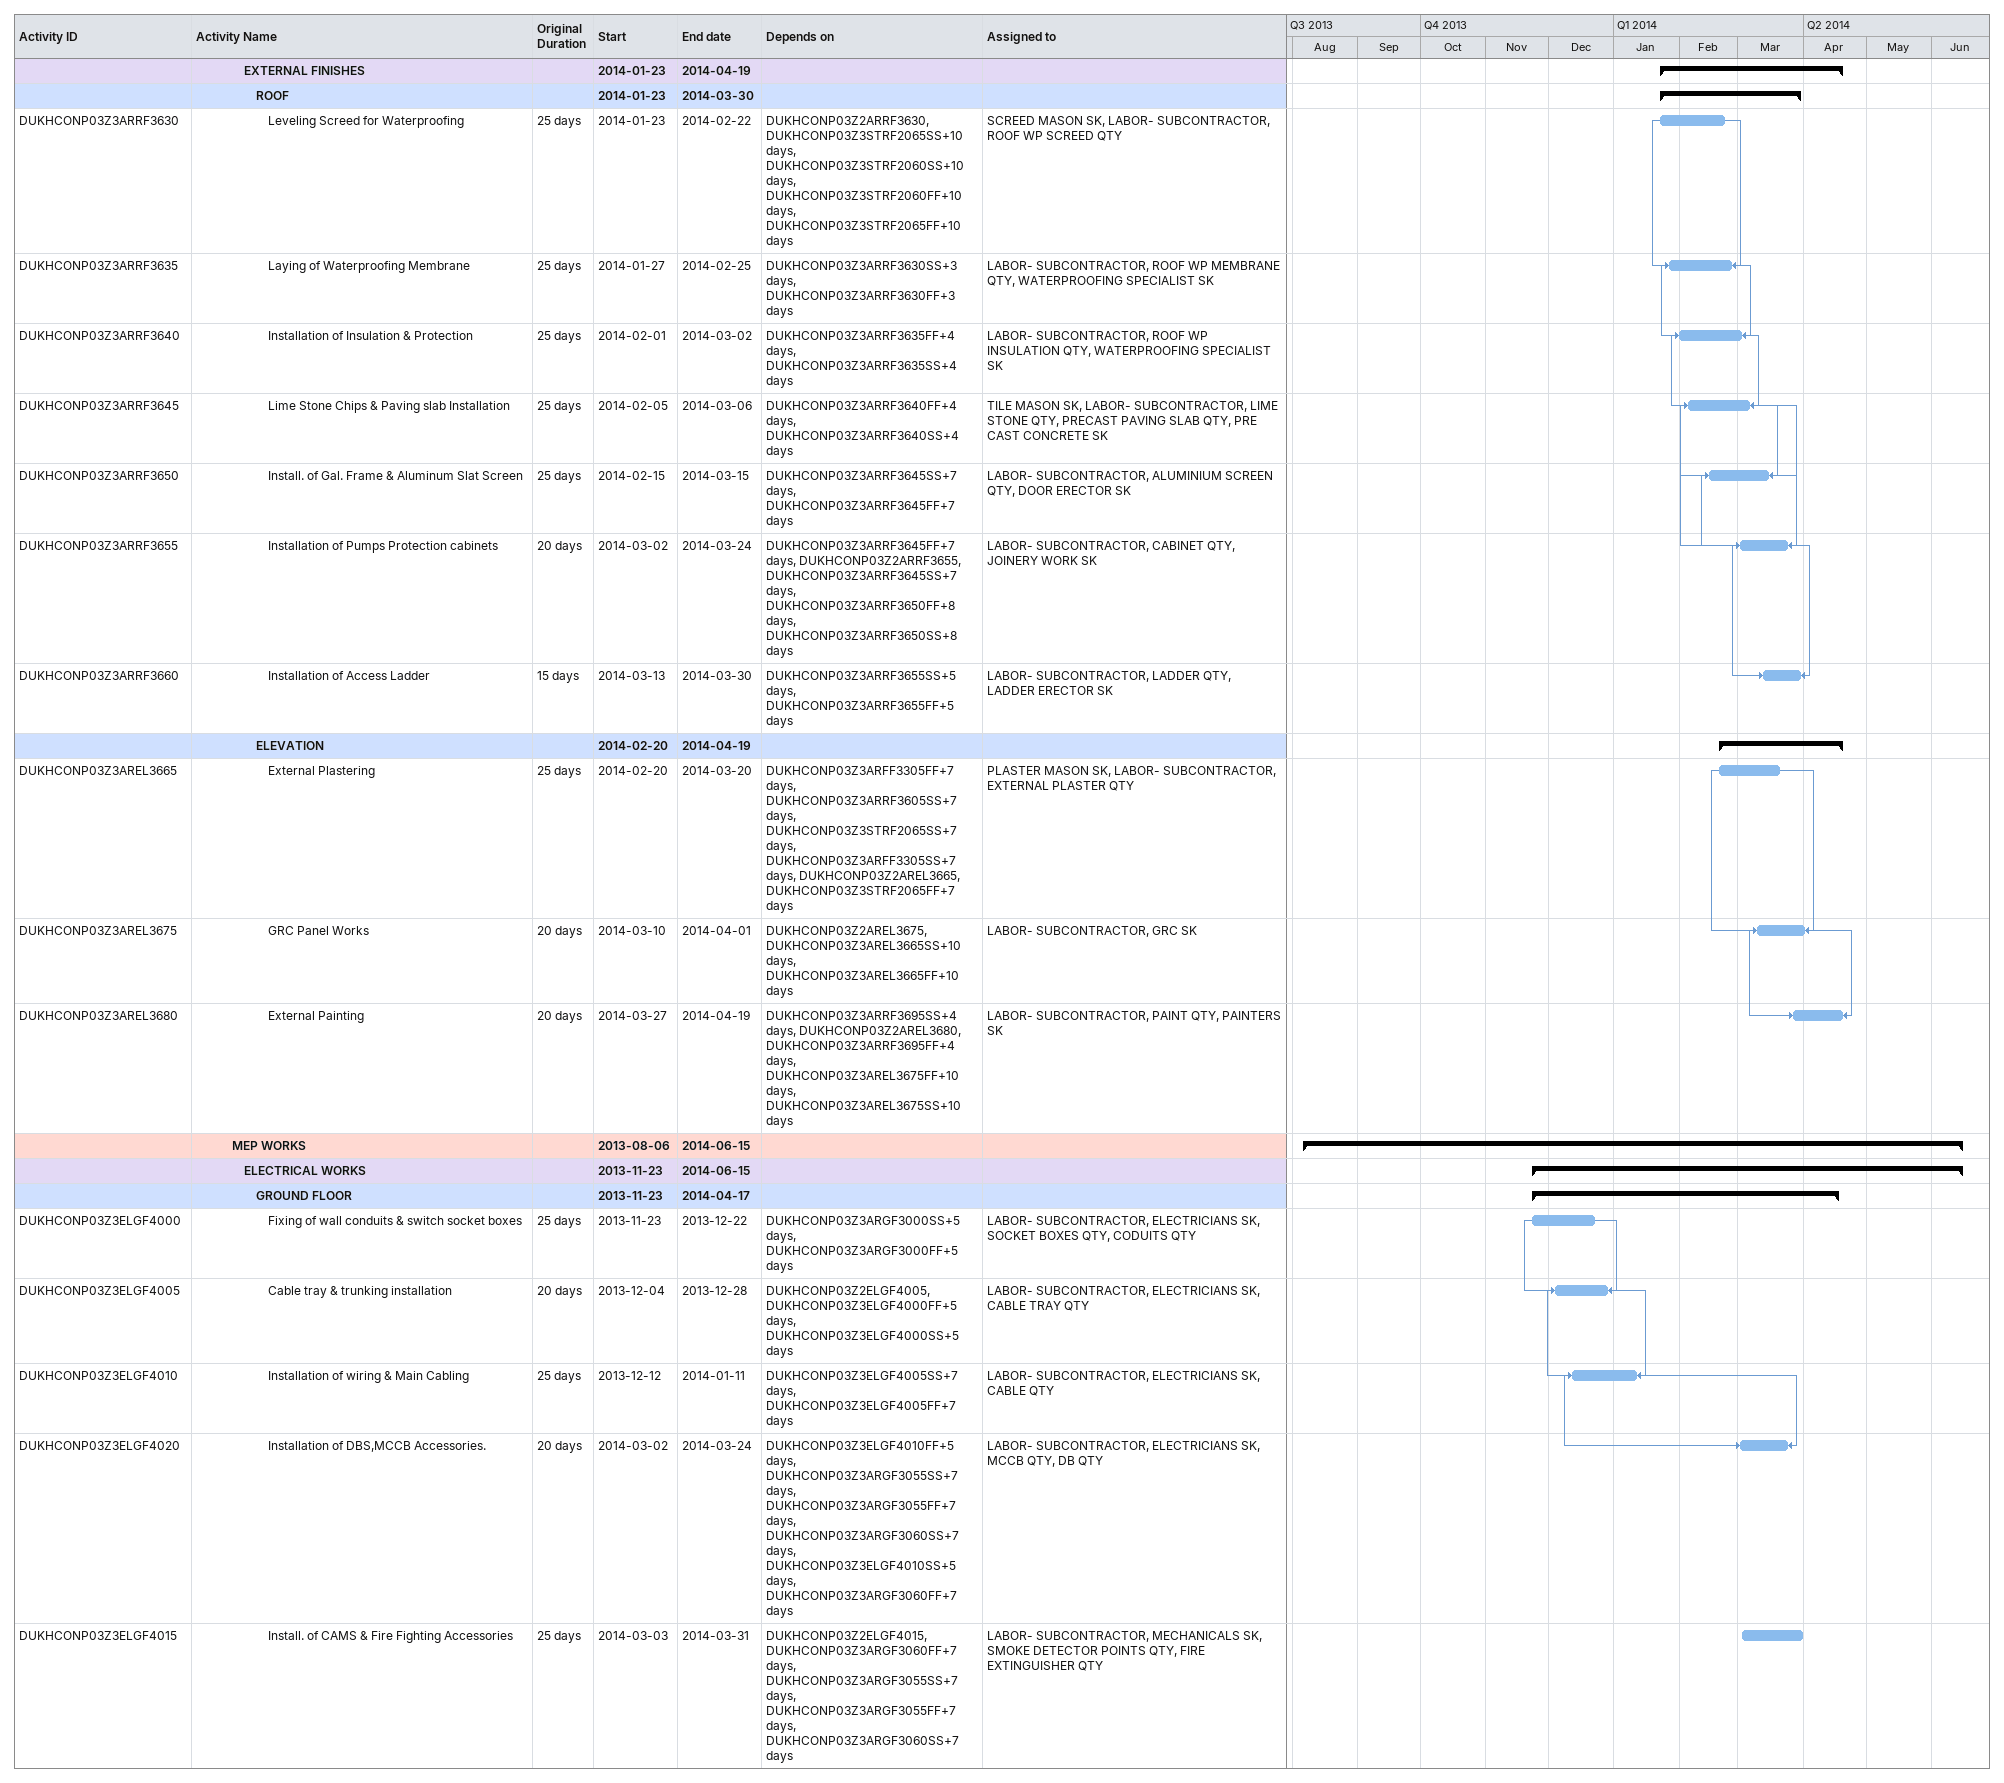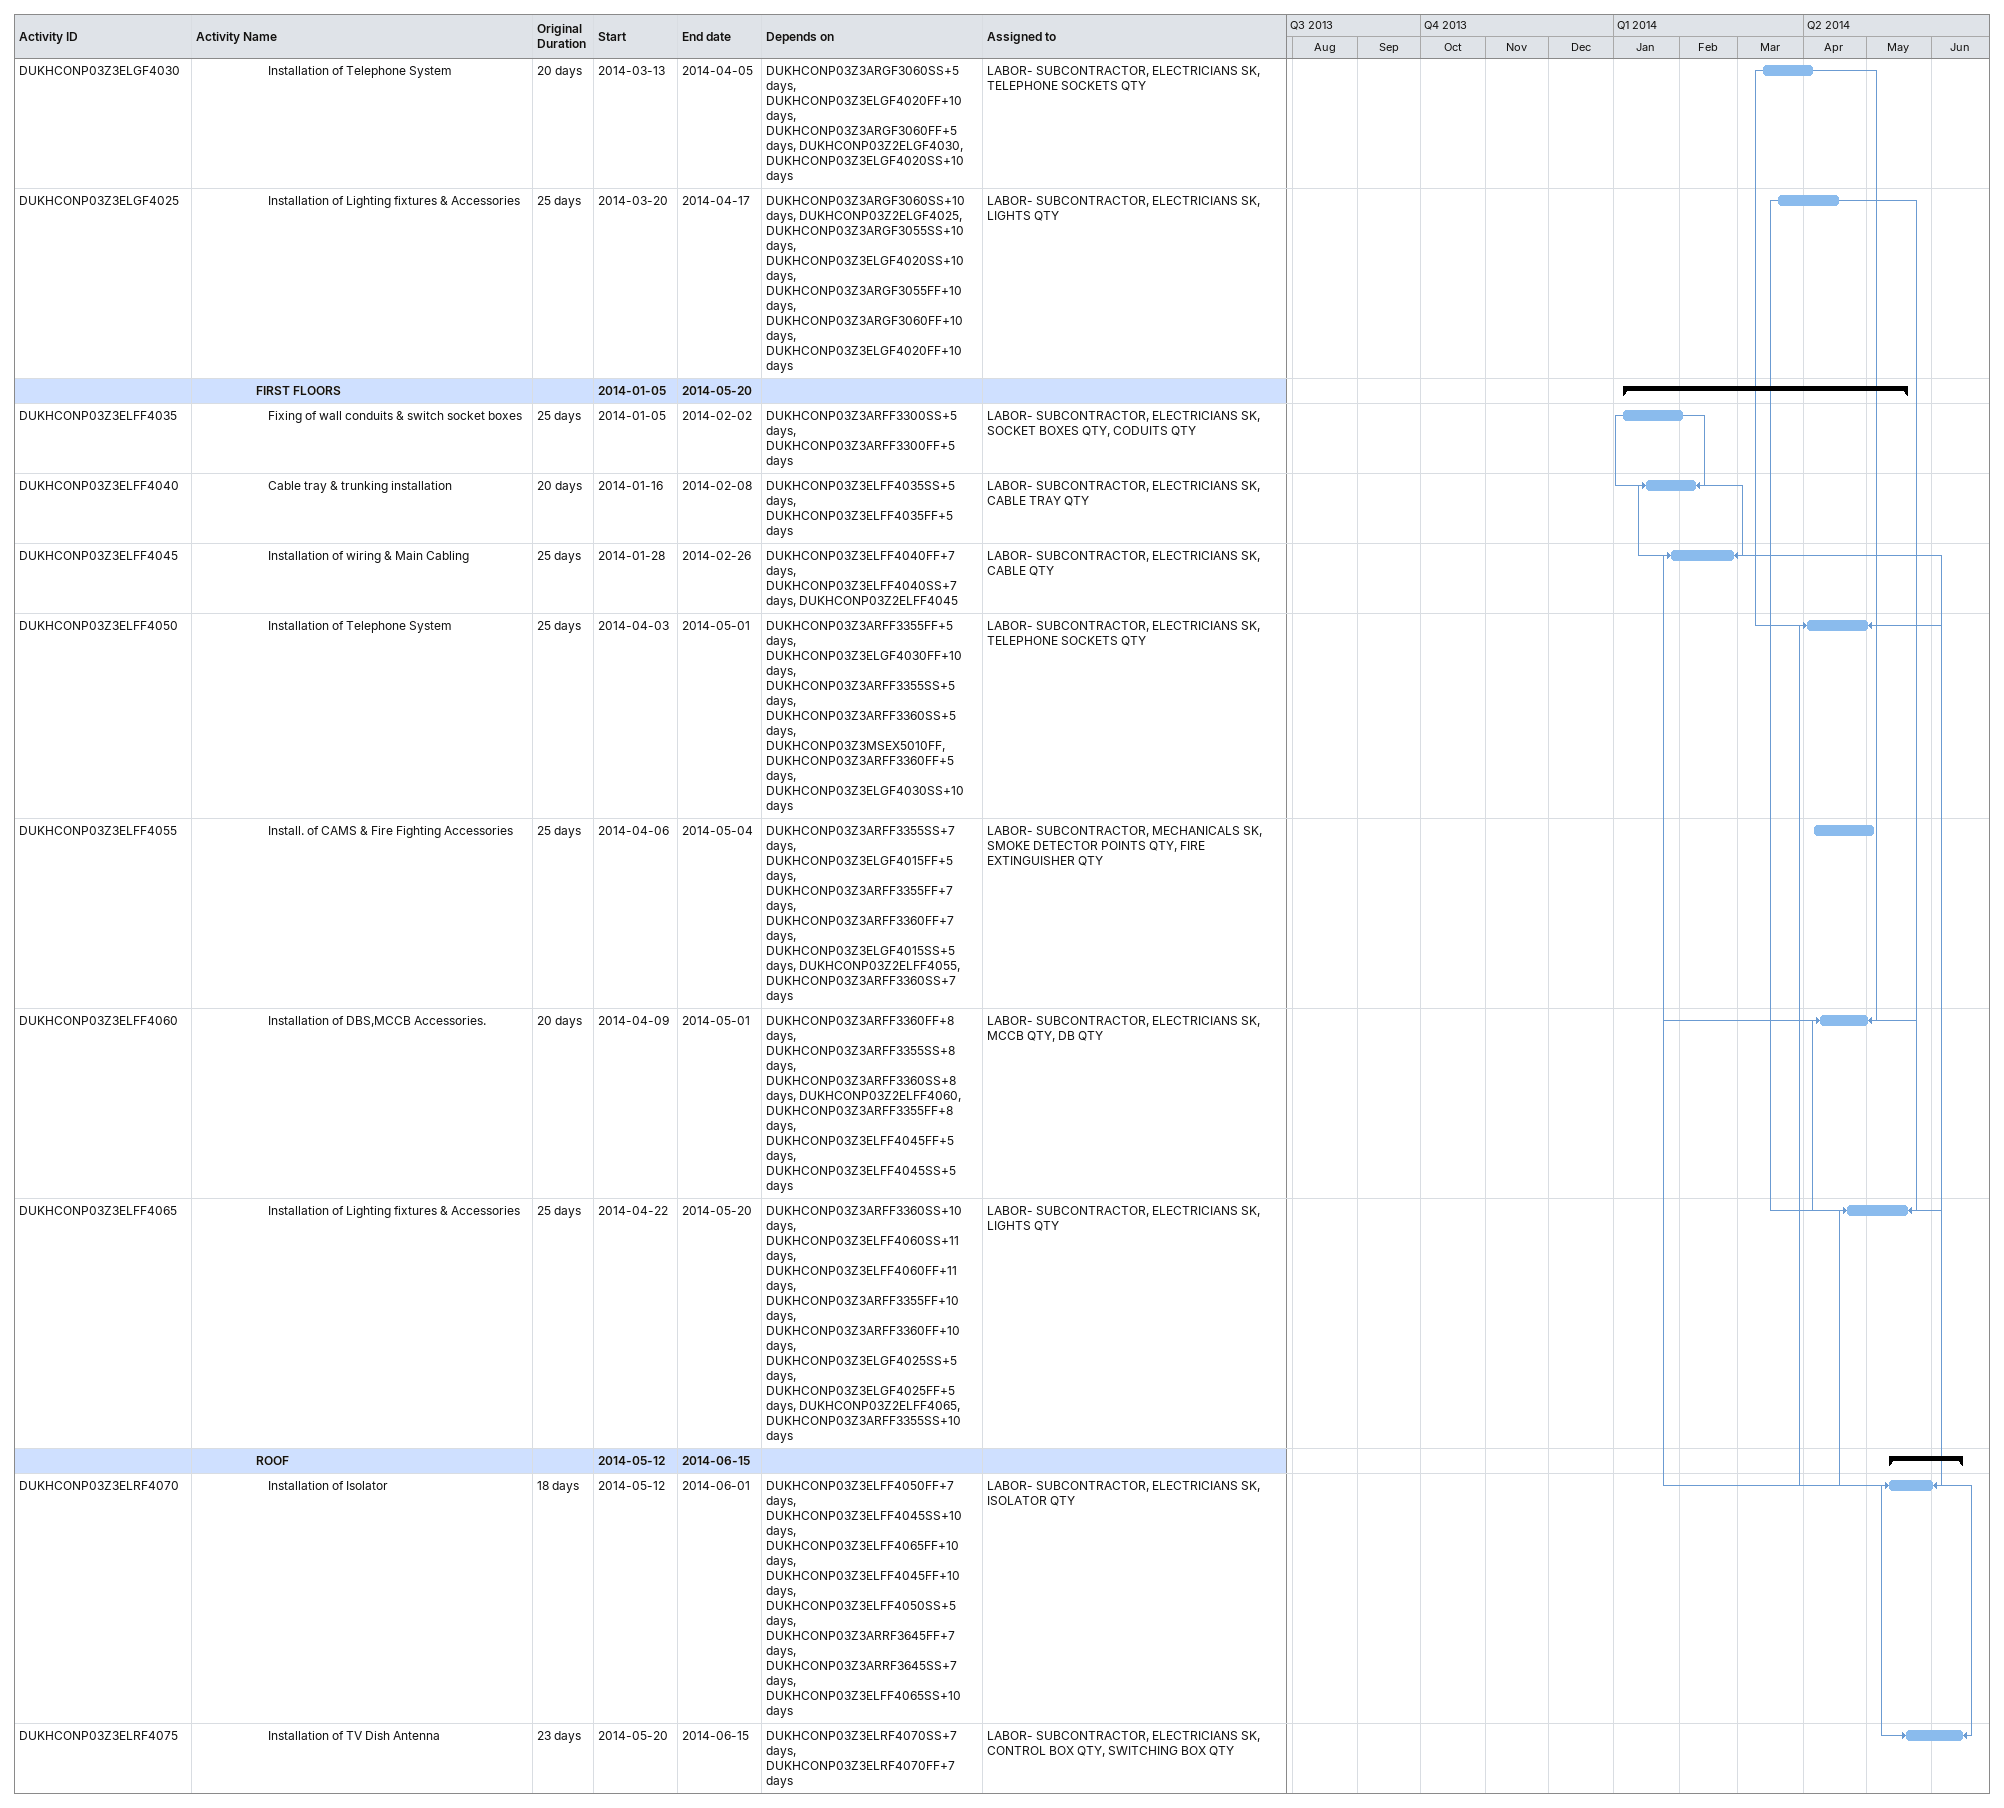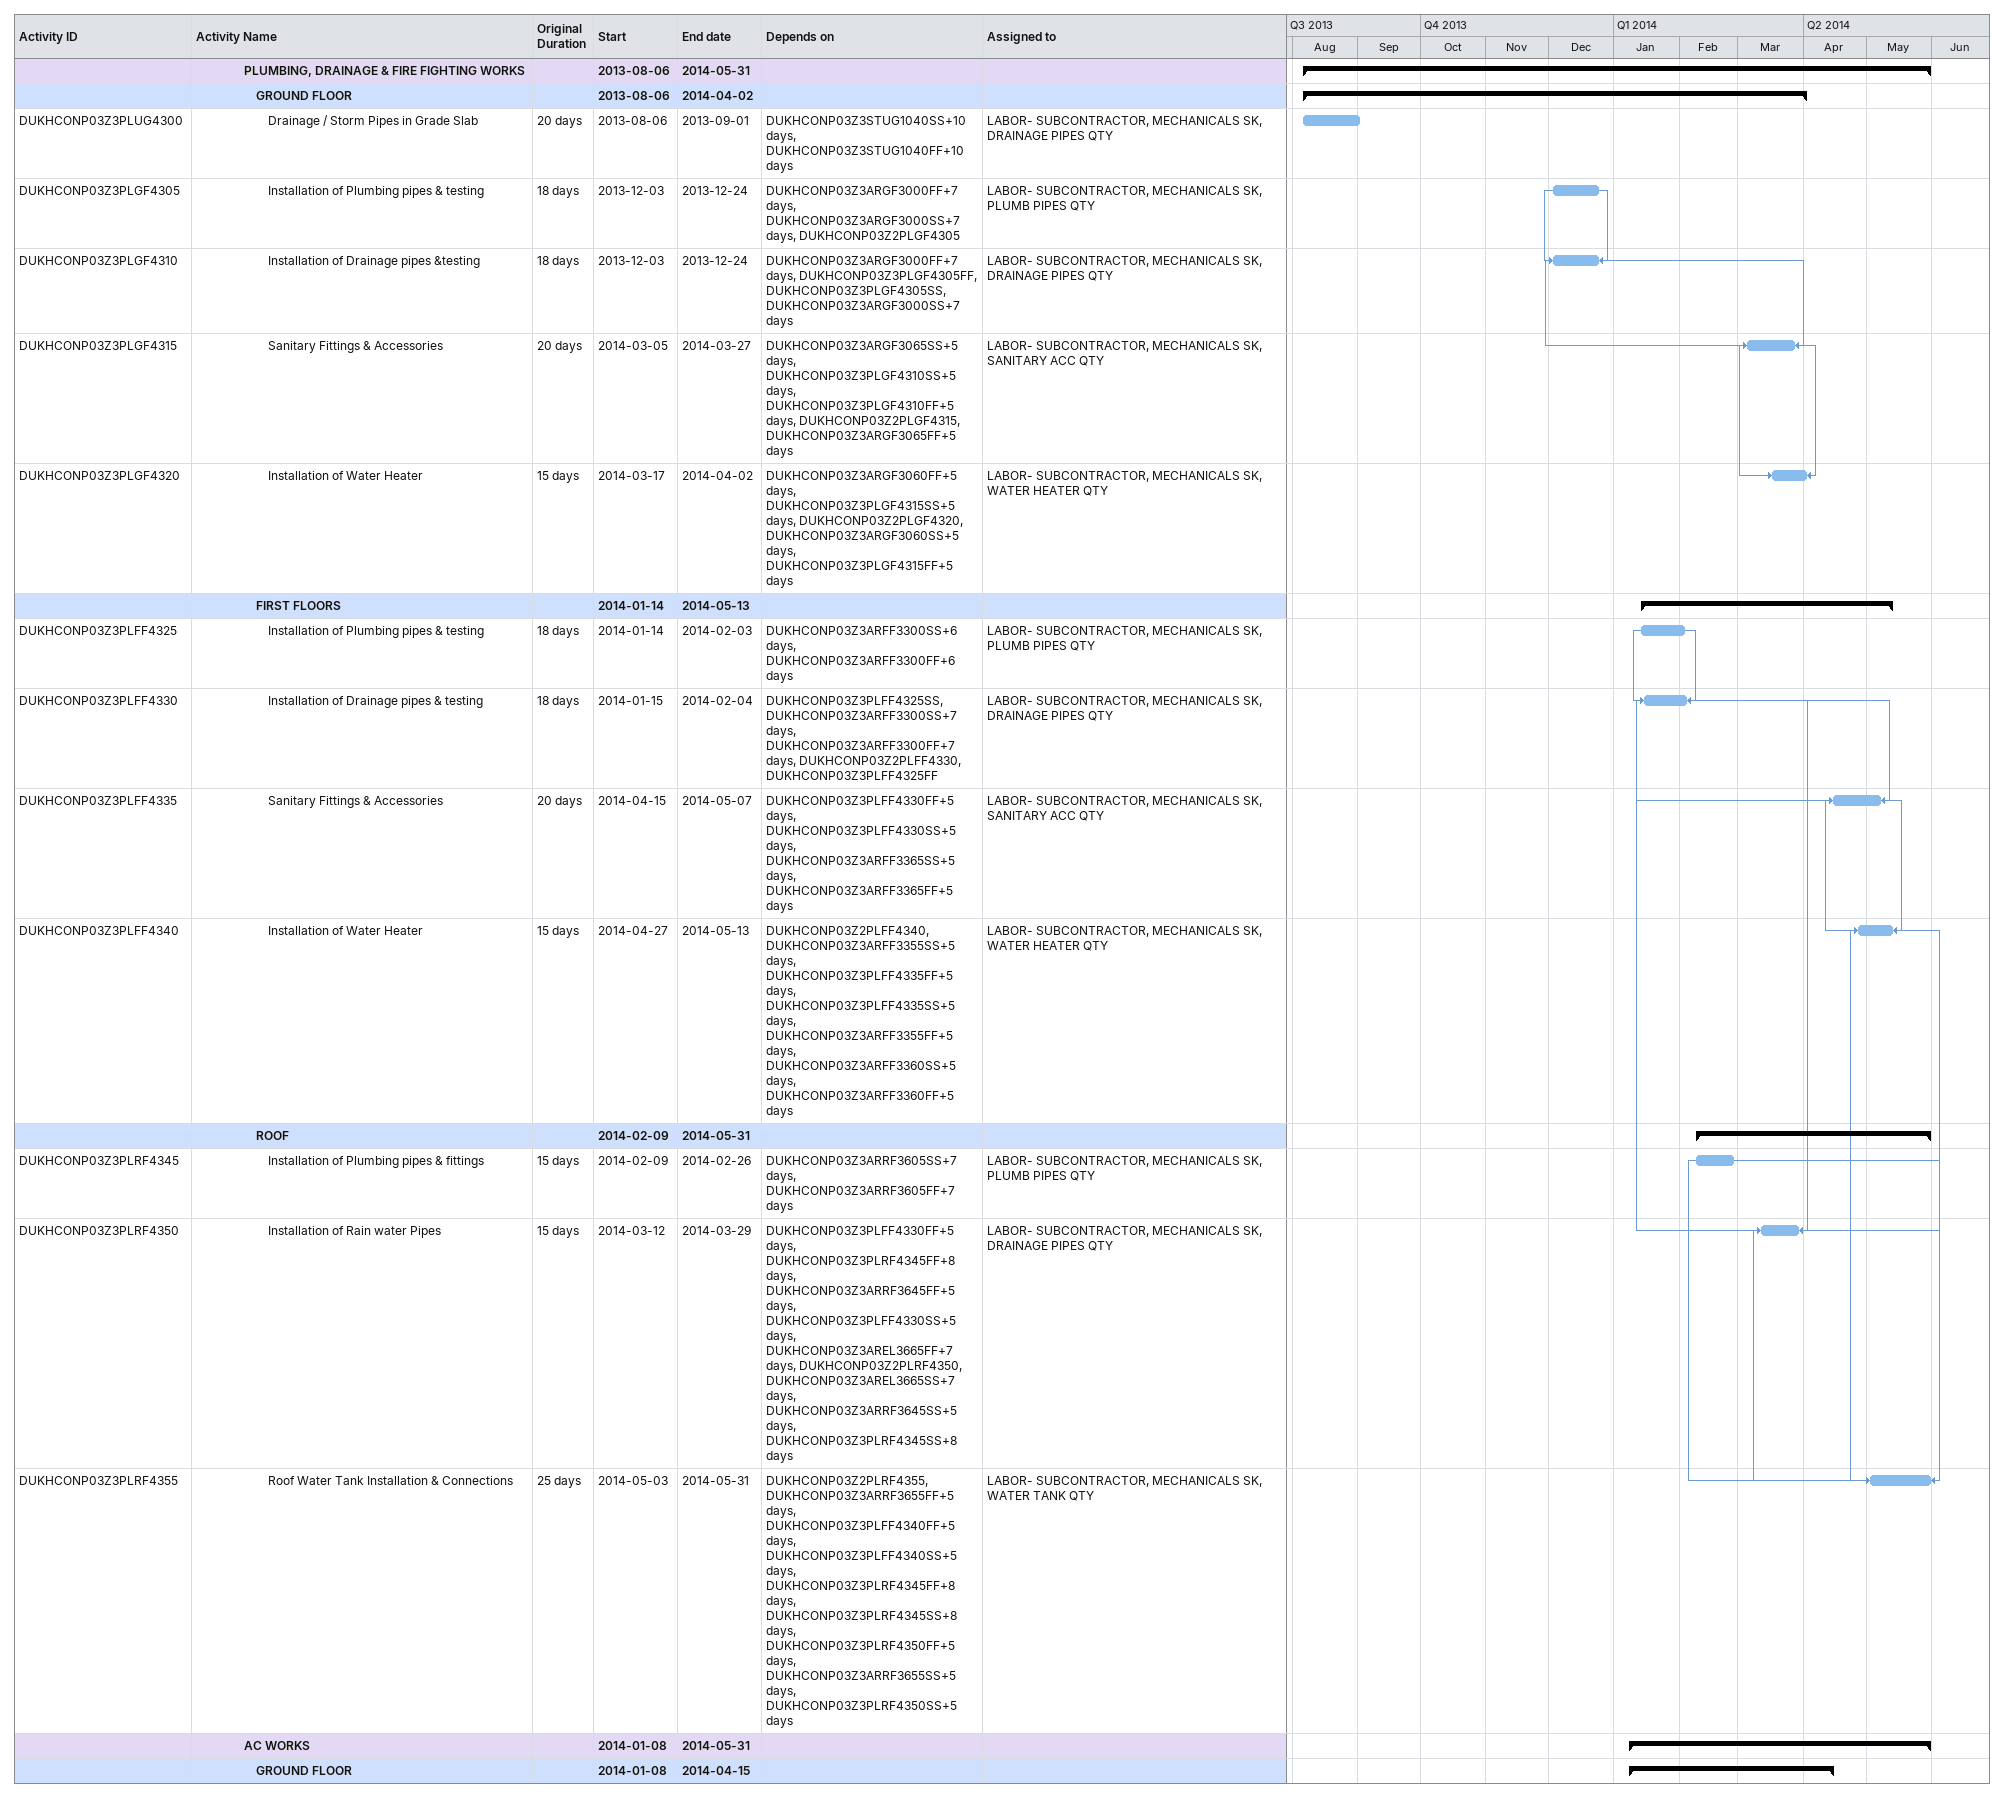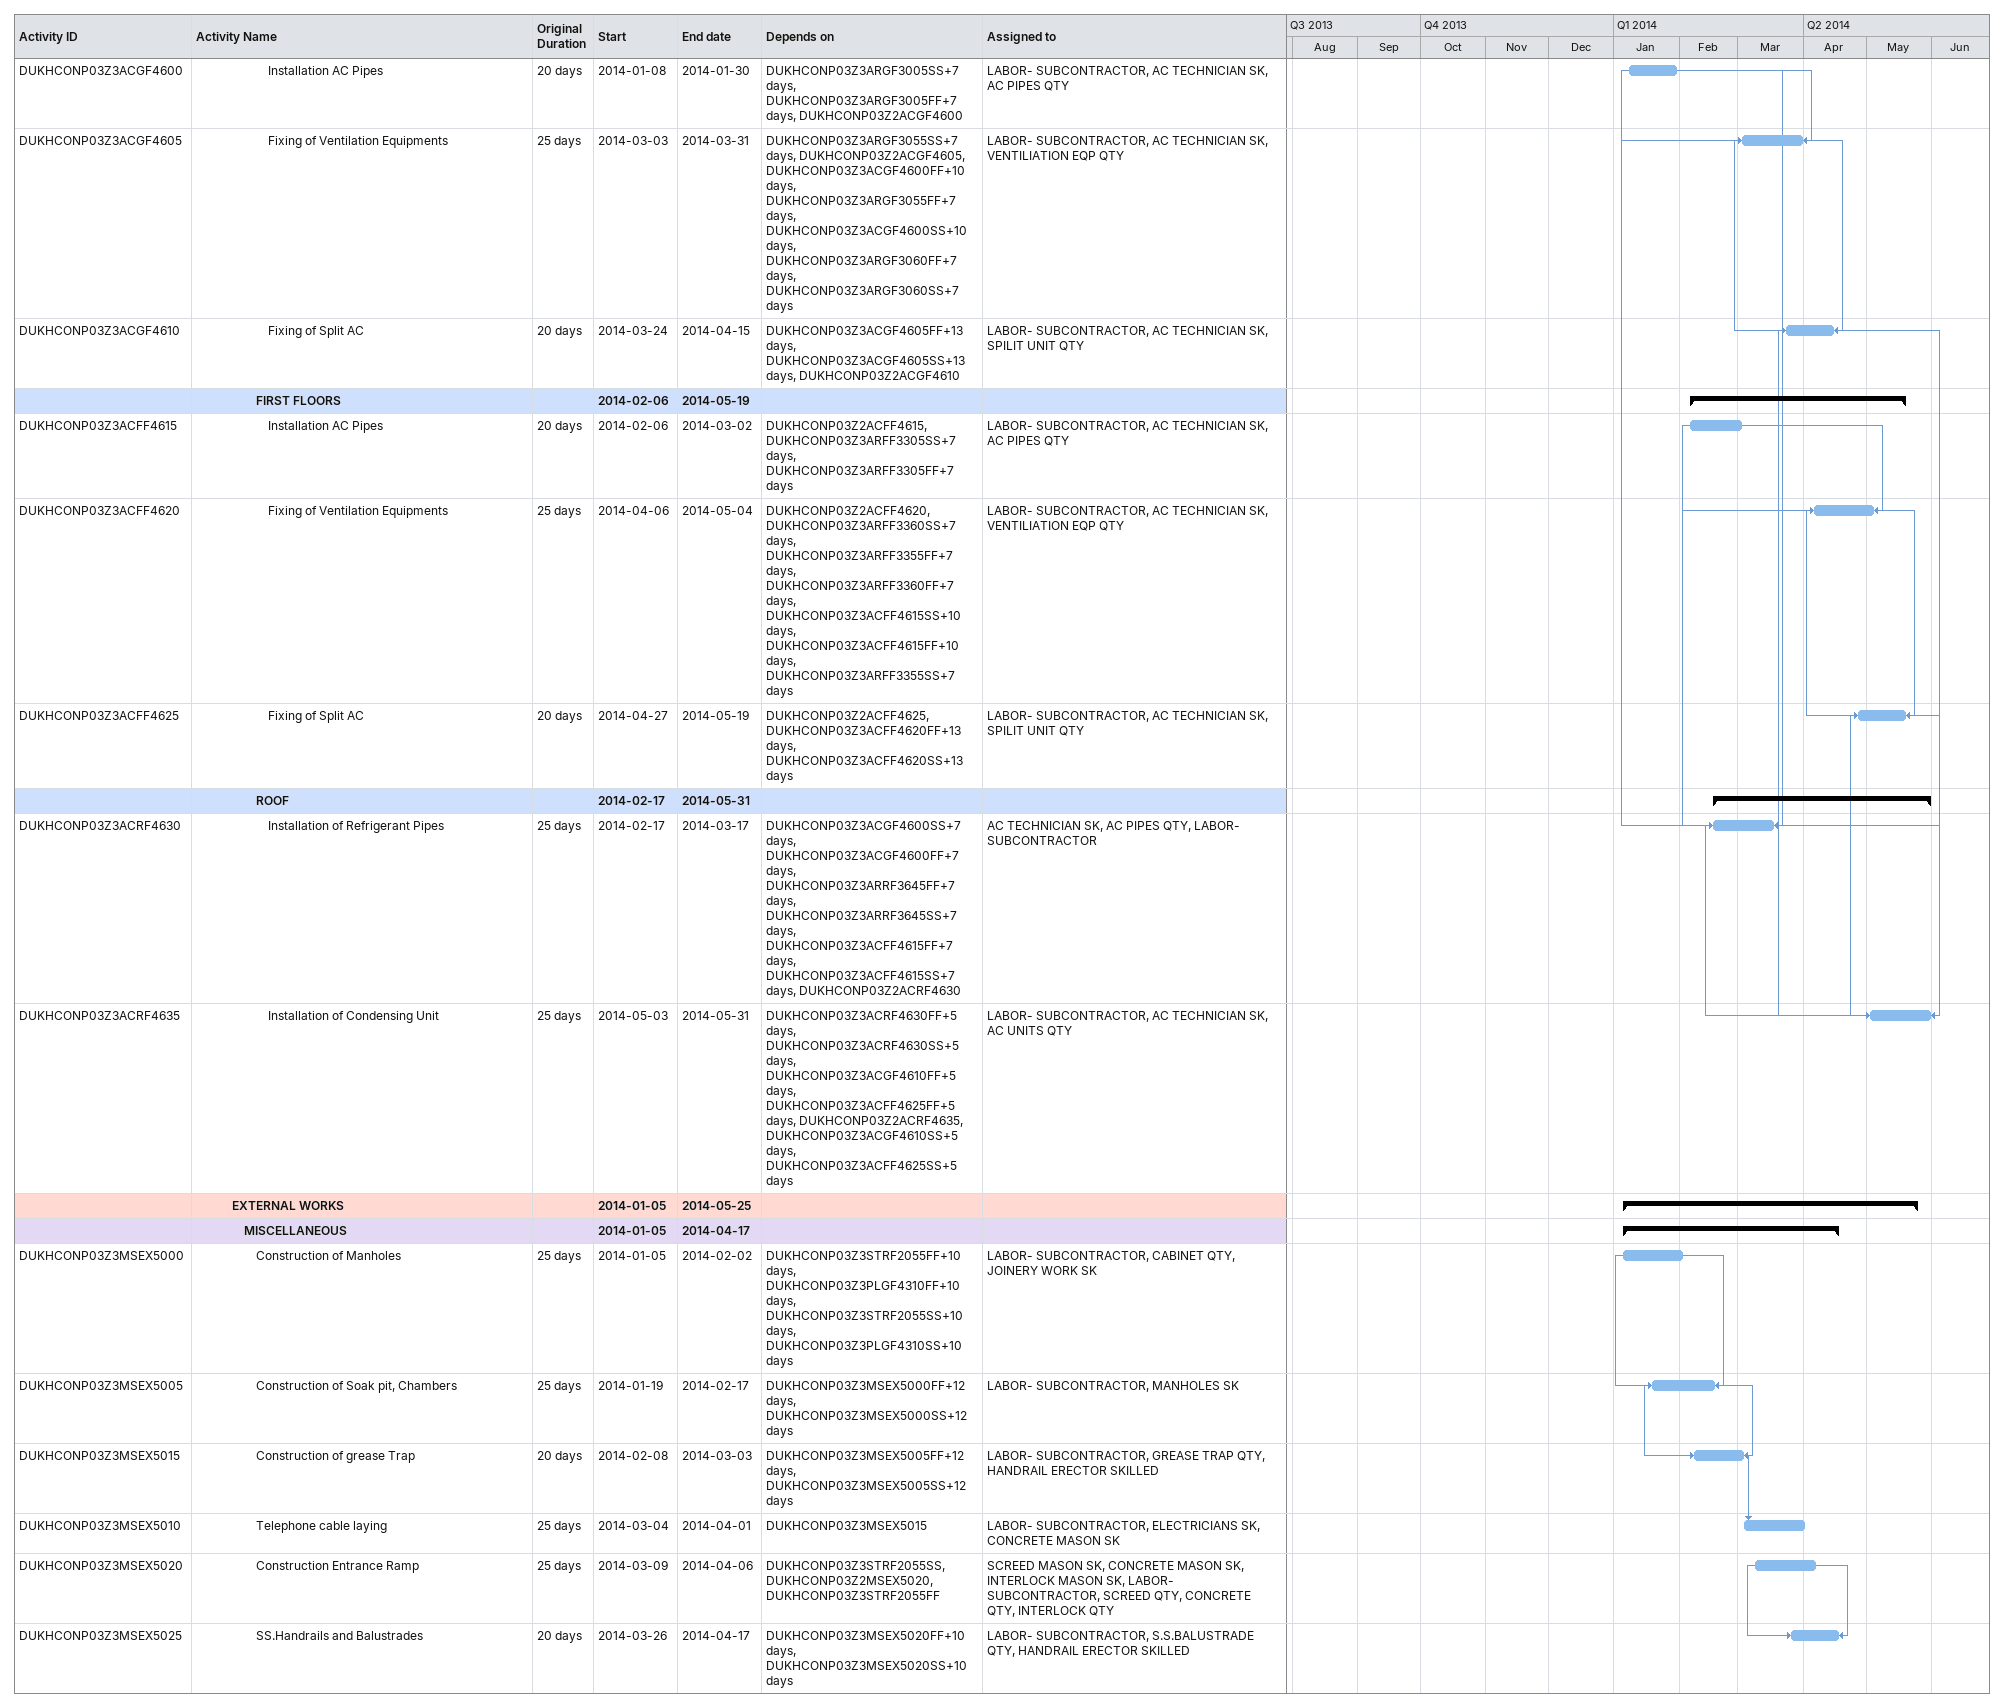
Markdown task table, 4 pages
| ID | Level | Task | Original duration | Start | Finish | Predecessors | Resources |
|---|---|---|---|---|---|---|---|
|  | 5 | **EXTERNAL FINISHES** |  | 2014-01-23 | 2014-04-19 |  |  |
|  | 6 | **ROOF** |  | 2014-01-23 | 2014-03-30 |  |  |
| DUKHCONP03Z3ARRF3630 | 7 | Leveling Screed for Waterproofing | 25d | 2014-01-23 | 2014-02-22 | DUKHCONP03Z2ARRF3630, DUKHCONP03Z3STRF2065SS+10d, DUKHCONP03Z3STRF2060SS+10d, DUKHCONP03Z3STRF2060FF+10d, DUKHCONP03Z3STRF2065FF+10d | SCREED MASON SK, LABOR- SUBCONTRACTOR, ROOF WP SCREED QTY |
| DUKHCONP03Z3ARRF3635 | 7 | Laying of Waterproofing Membrane | 25d | 2014-01-27 | 2014-02-25 | DUKHCONP03Z3ARRF3630SS+3d, DUKHCONP03Z3ARRF3630FF+3d | LABOR- SUBCONTRACTOR, ROOF WP MEMBRANE QTY, WATERPROOFING SPECIALIST SK |
| DUKHCONP03Z3ARRF3640 | 7 | Installation of Insulation & Protection | 25d | 2014-02-01 | 2014-03-02 | DUKHCONP03Z3ARRF3635FF+4d, DUKHCONP03Z3ARRF3635SS+4d | LABOR- SUBCONTRACTOR, ROOF WP INSULATION QTY, WATERPROOFING SPECIALIST SK |
| DUKHCONP03Z3ARRF3645 | 7 | Lime Stone Chips & Paving slab Installation | 25d | 2014-02-05 | 2014-03-06 | DUKHCONP03Z3ARRF3640FF+4d, DUKHCONP03Z3ARRF3640SS+4d | TILE MASON SK, LABOR- SUBCONTRACTOR, LIME STONE QTY, PRECAST PAVING SLAB QTY, PRE CAST CONCRETE SK |
| DUKHCONP03Z3ARRF3650 | 7 | Install. of Gal. Frame & Aluminum Slat Screen | 25d | 2014-02-15 | 2014-03-15 | DUKHCONP03Z3ARRF3645SS+7d, DUKHCONP03Z3ARRF3645FF+7d | LABOR- SUBCONTRACTOR, ALUMINIUM SCREEN QTY, DOOR ERECTOR SK |
| DUKHCONP03Z3ARRF3655 | 7 | Installation of Pumps Protection cabinets | 20d | 2014-03-02 | 2014-03-24 | DUKHCONP03Z3ARRF3645FF+7d, DUKHCONP03Z2ARRF3655, DUKHCONP03Z3ARRF3645SS+7d, DUKHCONP03Z3ARRF3650FF+8d, DUKHCONP03Z3ARRF3650SS+8d | LABOR- SUBCONTRACTOR, CABINET QTY, JOINERY WORK SK |
| DUKHCONP03Z3ARRF3660 | 7 | Installation of Access Ladder | 15d | 2014-03-13 | 2014-03-30 | DUKHCONP03Z3ARRF3655SS+5d, DUKHCONP03Z3ARRF3655FF+5d | LABOR- SUBCONTRACTOR, LADDER QTY, LADDER ERECTOR SK |
|  | 6 | **ELEVATION** |  | 2014-02-20 | 2014-04-19 |  |  |
| DUKHCONP03Z3AREL3665 | 7 | External Plastering | 25d | 2014-02-20 | 2014-03-20 | DUKHCONP03Z3ARFF3305FF+7d, DUKHCONP03Z3ARRF3605SS+7d, DUKHCONP03Z3STRF2065SS+7d, DUKHCONP03Z3ARFF3305SS+7d, DUKHCONP03Z2AREL3665, DUKHCONP03Z3STRF2065FF+7d | PLASTER MASON SK, LABOR- SUBCONTRACTOR, EXTERNAL PLASTER QTY |
| DUKHCONP03Z3AREL3675 | 7 | GRC Panel Works | 20d | 2014-03-10 | 2014-04-01 | DUKHCONP03Z2AREL3675, DUKHCONP03Z3AREL3665SS+10d, DUKHCONP03Z3AREL3665FF+10d | LABOR- SUBCONTRACTOR, GRC SK |
| DUKHCONP03Z3AREL3680 | 7 | External Painting | 20d | 2014-03-27 | 2014-04-19 | DUKHCONP03Z3ARRF3695SS+4d, DUKHCONP03Z2AREL3680, DUKHCONP03Z3ARRF3695FF+4d, DUKHCONP03Z3AREL3675FF+10d, DUKHCONP03Z3AREL3675SS+10d | LABOR- SUBCONTRACTOR, PAINT QTY, PAINTERS SK |
|  | 4 | **MEP WORKS** |  | 2013-08-06 | 2014-06-15 |  |  |
|  | 5 | **ELECTRICAL WORKS** |  | 2013-11-23 | 2014-06-15 |  |  |
|  | 6 | **GROUND FLOOR** |  | 2013-11-23 | 2014-04-17 |  |  |
| DUKHCONP03Z3ELGF4000 | 7 | Fixing of wall conduits & switch socket boxes | 25d | 2013-11-23 | 2013-12-22 | DUKHCONP03Z3ARGF3000SS+5d, DUKHCONP03Z3ARGF3000FF+5d | LABOR- SUBCONTRACTOR, ELECTRICIANS SK, SOCKET BOXES QTY, CODUITS QTY |
| DUKHCONP03Z3ELGF4005 | 7 | Cable tray & trunking installation | 20d | 2013-12-04 | 2013-12-28 | DUKHCONP03Z2ELGF4005, DUKHCONP03Z3ELGF4000FF+5d, DUKHCONP03Z3ELGF4000SS+5d | LABOR- SUBCONTRACTOR, ELECTRICIANS SK, CABLE TRAY QTY |
| DUKHCONP03Z3ELGF4010 | 7 | Installation of wiring & Main Cabling | 25d | 2013-12-12 | 2014-01-11 | DUKHCONP03Z3ELGF4005SS+7d, DUKHCONP03Z3ELGF4005FF+7d | LABOR- SUBCONTRACTOR, ELECTRICIANS SK, CABLE QTY |
| DUKHCONP03Z3ELGF4020 | 7 | Installation of DBS,MCCB Accessories. | 20d | 2014-03-02 | 2014-03-24 | DUKHCONP03Z3ELGF4010FF+5d, DUKHCONP03Z3ARGF3055SS+7d, DUKHCONP03Z3ARGF3055FF+7d, DUKHCONP03Z3ARGF3060SS+7d, DUKHCONP03Z3ELGF4010SS+5d, DUKHCONP03Z3ARGF3060FF+7d | LABOR- SUBCONTRACTOR, ELECTRICIANS SK, MCCB QTY, DB QTY |
| DUKHCONP03Z3ELGF4015 | 7 | Install. of CAMS & Fire Fighting Accessories | 25d | 2014-03-03 | 2014-03-31 | DUKHCONP03Z2ELGF4015, DUKHCONP03Z3ARGF3060FF+7d, DUKHCONP03Z3ARGF3055SS+7d, DUKHCONP03Z3ARGF3055FF+7d, DUKHCONP03Z3ARGF3060SS+7d | LABOR- SUBCONTRACTOR, MECHANICALS SK, SMOKE DETECTOR POINTS QTY, FIRE EXTINGUISHER QTY |
| DUKHCONP03Z3ELGF4030 | 7 | Installation of Telephone System | 20d | 2014-03-13 | 2014-04-05 | DUKHCONP03Z3ARGF3060SS+5d, DUKHCONP03Z3ELGF4020FF+10d, DUKHCONP03Z3ARGF3060FF+5d, DUKHCONP03Z2ELGF4030, DUKHCONP03Z3ELGF4020SS+10d | LABOR- SUBCONTRACTOR, ELECTRICIANS SK, TELEPHONE SOCKETS QTY |
| DUKHCONP03Z3ELGF4025 | 7 | Installation of Lighting fixtures & Accessories | 25d | 2014-03-20 | 2014-04-17 | DUKHCONP03Z3ARGF3060SS+10d, DUKHCONP03Z2ELGF4025, DUKHCONP03Z3ARGF3055SS+10d, DUKHCONP03Z3ELGF4020SS+10d, DUKHCONP03Z3ARGF3055FF+10d, DUKHCONP03Z3ARGF3060FF+10d, DUKHCONP03Z3ELGF4020FF+10d | LABOR- SUBCONTRACTOR, ELECTRICIANS SK, LIGHTS QTY |
|  | 6 | **FIRST FLOORS** |  | 2014-01-05 | 2014-05-20 |  |  |
| DUKHCONP03Z3ELFF4035 | 7 | Fixing of wall conduits & switch socket boxes | 25d | 2014-01-05 | 2014-02-02 | DUKHCONP03Z3ARFF3300SS+5d, DUKHCONP03Z3ARFF3300FF+5d | LABOR- SUBCONTRACTOR, ELECTRICIANS SK, SOCKET BOXES QTY, CODUITS QTY |
| DUKHCONP03Z3ELFF4040 | 7 | Cable tray & trunking installation | 20d | 2014-01-16 | 2014-02-08 | DUKHCONP03Z3ELFF4035SS+5d, DUKHCONP03Z3ELFF4035FF+5d | LABOR- SUBCONTRACTOR, ELECTRICIANS SK, CABLE TRAY QTY |
| DUKHCONP03Z3ELFF4045 | 7 | Installation of wiring & Main Cabling | 25d | 2014-01-28 | 2014-02-26 | DUKHCONP03Z3ELFF4040FF+7d, DUKHCONP03Z3ELFF4040SS+7d, DUKHCONP03Z2ELFF4045 | LABOR- SUBCONTRACTOR, ELECTRICIANS SK, CABLE QTY |
| DUKHCONP03Z3ELFF4050 | 7 | Installation of Telephone System | 25d | 2014-04-03 | 2014-05-01 | DUKHCONP03Z3ARFF3355FF+5d, DUKHCONP03Z3ELGF4030FF+10d, DUKHCONP03Z3ARFF3355SS+5d, DUKHCONP03Z3ARFF3360SS+5d, DUKHCONP03Z3MSEX5010FF, DUKHCONP03Z3ARFF3360FF+5d, DUKHCONP03Z3ELGF4030SS+10d | LABOR- SUBCONTRACTOR, ELECTRICIANS SK, TELEPHONE SOCKETS QTY |
| DUKHCONP03Z3ELFF4055 | 7 | Install. of CAMS & Fire Fighting Accessories | 25d | 2014-04-06 | 2014-05-04 | DUKHCONP03Z3ARFF3355SS+7d, DUKHCONP03Z3ELGF4015FF+5d, DUKHCONP03Z3ARFF3355FF+7d, DUKHCONP03Z3ARFF3360FF+7d, DUKHCONP03Z3ELGF4015SS+5d, DUKHCONP03Z2ELFF4055, DUKHCONP03Z3ARFF3360SS+7d | LABOR- SUBCONTRACTOR, MECHANICALS SK, SMOKE DETECTOR POINTS QTY, FIRE EXTINGUISHER QTY |
| DUKHCONP03Z3ELFF4060 | 7 | Installation of DBS,MCCB Accessories. | 20d | 2014-04-09 | 2014-05-01 | DUKHCONP03Z3ARFF3360FF+8d, DUKHCONP03Z3ARFF3355SS+8d, DUKHCONP03Z3ARFF3360SS+8d, DUKHCONP03Z2ELFF4060, DUKHCONP03Z3ARFF3355FF+8d, DUKHCONP03Z3ELFF4045FF+5d, DUKHCONP03Z3ELFF4045SS+5d | LABOR- SUBCONTRACTOR, ELECTRICIANS SK, MCCB QTY, DB QTY |
| DUKHCONP03Z3ELFF4065 | 7 | Installation of Lighting fixtures & Accessories | 25d | 2014-04-22 | 2014-05-20 | DUKHCONP03Z3ARFF3360SS+10d, DUKHCONP03Z3ELFF4060SS+11d, DUKHCONP03Z3ELFF4060FF+11d, DUKHCONP03Z3ARFF3355FF+10d, DUKHCONP03Z3ARFF3360FF+10d, DUKHCONP03Z3ELGF4025SS+5d, DUKHCONP03Z3ELGF4025FF+5d, DUKHCONP03Z2ELFF4065, DUKHCONP03Z3ARFF3355SS+10d | LABOR- SUBCONTRACTOR, ELECTRICIANS SK, LIGHTS QTY |
|  | 6 | **ROOF** |  | 2014-05-12 | 2014-06-15 |  |  |
| DUKHCONP03Z3ELRF4070 | 7 | Installation of Isolator | 18d | 2014-05-12 | 2014-06-01 | DUKHCONP03Z3ELFF4050FF+7d, DUKHCONP03Z3ELFF4045SS+10d, DUKHCONP03Z3ELFF4065FF+10d, DUKHCONP03Z3ELFF4045FF+10d, DUKHCONP03Z3ELFF4050SS+5d, DUKHCONP03Z3ARRF3645FF+7d, DUKHCONP03Z3ARRF3645SS+7d, DUKHCONP03Z3ELFF4065SS+10d | LABOR- SUBCONTRACTOR, ELECTRICIANS SK, ISOLATOR QTY |
| DUKHCONP03Z3ELRF4075 | 7 | Installation of TV Dish Antenna | 23d | 2014-05-20 | 2014-06-15 | DUKHCONP03Z3ELRF4070SS+7d, DUKHCONP03Z3ELRF4070FF+7d | LABOR- SUBCONTRACTOR, ELECTRICIANS SK, CONTROL BOX QTY, SWITCHING BOX QTY |
|  | 5 | **PLUMBING, DRAINAGE & FIRE FIGHTING WORKS** |  | 2013-08-06 | 2014-05-31 |  |  |
|  | 6 | **GROUND FLOOR** |  | 2013-08-06 | 2014-04-02 |  |  |
| DUKHCONP03Z3PLUG4300 | 7 | Drainage / Storm Pipes in Grade Slab | 20d | 2013-08-06 | 2013-09-01 | DUKHCONP03Z3STUG1040SS+10d, DUKHCONP03Z3STUG1040FF+10d | LABOR- SUBCONTRACTOR, MECHANICALS SK, DRAINAGE PIPES QTY |
| DUKHCONP03Z3PLGF4305 | 7 | Installation of Plumbing pipes & testing | 18d | 2013-12-03 | 2013-12-24 | DUKHCONP03Z3ARGF3000FF+7d, DUKHCONP03Z3ARGF3000SS+7d, DUKHCONP03Z2PLGF4305 | LABOR- SUBCONTRACTOR, MECHANICALS SK, PLUMB PIPES QTY |
| DUKHCONP03Z3PLGF4310 | 7 | Installation of Drainage pipes &testing | 18d | 2013-12-03 | 2013-12-24 | DUKHCONP03Z3ARGF3000FF+7d, DUKHCONP03Z3PLGF4305FF, DUKHCONP03Z3PLGF4305SS, DUKHCONP03Z3ARGF3000SS+7d | LABOR- SUBCONTRACTOR, MECHANICALS SK, DRAINAGE PIPES QTY |
| DUKHCONP03Z3PLGF4315 | 7 | Sanitary Fittings & Accessories | 20d | 2014-03-05 | 2014-03-27 | DUKHCONP03Z3ARGF3065SS+5d, DUKHCONP03Z3PLGF4310SS+5d, DUKHCONP03Z3PLGF4310FF+5d, DUKHCONP03Z2PLGF4315, DUKHCONP03Z3ARGF3065FF+5d | LABOR- SUBCONTRACTOR, MECHANICALS SK, SANITARY ACC QTY |
| DUKHCONP03Z3PLGF4320 | 7 | Installation of Water Heater | 15d | 2014-03-17 | 2014-04-02 | DUKHCONP03Z3ARGF3060FF+5d, DUKHCONP03Z3PLGF4315SS+5d, DUKHCONP03Z2PLGF4320, DUKHCONP03Z3ARGF3060SS+5d, DUKHCONP03Z3PLGF4315FF+5d | LABOR- SUBCONTRACTOR, MECHANICALS SK, WATER HEATER QTY |
|  | 6 | **FIRST FLOORS** |  | 2014-01-14 | 2014-05-13 |  |  |
| DUKHCONP03Z3PLFF4325 | 7 | Installation of Plumbing pipes & testing | 18d | 2014-01-14 | 2014-02-03 | DUKHCONP03Z3ARFF3300SS+6d, DUKHCONP03Z3ARFF3300FF+6d | LABOR- SUBCONTRACTOR, MECHANICALS SK, PLUMB PIPES QTY |
| DUKHCONP03Z3PLFF4330 | 7 | Installation of Drainage pipes & testing | 18d | 2014-01-15 | 2014-02-04 | DUKHCONP03Z3PLFF4325SS, DUKHCONP03Z3ARFF3300SS+7d, DUKHCONP03Z3ARFF3300FF+7d, DUKHCONP03Z2PLFF4330, DUKHCONP03Z3PLFF4325FF | LABOR- SUBCONTRACTOR, MECHANICALS SK, DRAINAGE PIPES QTY |
| DUKHCONP03Z3PLFF4335 | 7 | Sanitary Fittings & Accessories | 20d | 2014-04-15 | 2014-05-07 | DUKHCONP03Z3PLFF4330FF+5d, DUKHCONP03Z3PLFF4330SS+5d, DUKHCONP03Z3ARFF3365SS+5d, DUKHCONP03Z3ARFF3365FF+5d | LABOR- SUBCONTRACTOR, MECHANICALS SK, SANITARY ACC QTY |
| DUKHCONP03Z3PLFF4340 | 7 | Installation of Water Heater | 15d | 2014-04-27 | 2014-05-13 | DUKHCONP03Z2PLFF4340, DUKHCONP03Z3ARFF3355SS+5d, DUKHCONP03Z3PLFF4335FF+5d, DUKHCONP03Z3PLFF4335SS+5d, DUKHCONP03Z3ARFF3355FF+5d, DUKHCONP03Z3ARFF3360SS+5d, DUKHCONP03Z3ARFF3360FF+5d | LABOR- SUBCONTRACTOR, MECHANICALS SK, WATER HEATER QTY |
|  | 6 | **ROOF** |  | 2014-02-09 | 2014-05-31 |  |  |
| DUKHCONP03Z3PLRF4345 | 7 | Installation of Plumbing pipes & fittings | 15d | 2014-02-09 | 2014-02-26 | DUKHCONP03Z3ARRF3605SS+7d, DUKHCONP03Z3ARRF3605FF+7d | LABOR- SUBCONTRACTOR, MECHANICALS SK, PLUMB PIPES QTY |
| DUKHCONP03Z3PLRF4350 | 7 | Installation of Rain water Pipes | 15d | 2014-03-12 | 2014-03-29 | DUKHCONP03Z3PLFF4330FF+5d, DUKHCONP03Z3PLRF4345FF+8d, DUKHCONP03Z3ARRF3645FF+5d, DUKHCONP03Z3PLFF4330SS+5d, DUKHCONP03Z3AREL3665FF+7d, DUKHCONP03Z2PLRF4350, DUKHCONP03Z3AREL3665SS+7d, DUKHCONP03Z3ARRF3645SS+5d, DUKHCONP03Z3PLRF4345SS+8d | LABOR- SUBCONTRACTOR, MECHANICALS SK, DRAINAGE PIPES QTY |
| DUKHCONP03Z3PLRF4355 | 7 | Roof Water Tank Installation & Connections | 25d | 2014-05-03 | 2014-05-31 | DUKHCONP03Z2PLRF4355, DUKHCONP03Z3ARRF3655FF+5d, DUKHCONP03Z3PLFF4340FF+5d, DUKHCONP03Z3PLFF4340SS+5d, DUKHCONP03Z3PLRF4345FF+8d, DUKHCONP03Z3PLRF4345SS+8d, DUKHCONP03Z3PLRF4350FF+5d, DUKHCONP03Z3ARRF3655SS+5d, DUKHCONP03Z3PLRF4350SS+5d | LABOR- SUBCONTRACTOR, MECHANICALS SK, WATER TANK QTY |
|  | 5 | **AC WORKS** |  | 2014-01-08 | 2014-05-31 |  |  |
|  | 6 | **GROUND FLOOR** |  | 2014-01-08 | 2014-04-15 |  |  |
| DUKHCONP03Z3ACGF4600 | 7 | Installation AC Pipes | 20d | 2014-01-08 | 2014-01-30 | DUKHCONP03Z3ARGF3005SS+7d, DUKHCONP03Z3ARGF3005FF+7d, DUKHCONP03Z2ACGF4600 | LABOR- SUBCONTRACTOR, AC TECHNICIAN SK, AC PIPES QTY |
| DUKHCONP03Z3ACGF4605 | 7 | Fixing of Ventilation Equipments | 25d | 2014-03-03 | 2014-03-31 | DUKHCONP03Z3ARGF3055SS+7d, DUKHCONP03Z2ACGF4605, DUKHCONP03Z3ACGF4600FF+10d, DUKHCONP03Z3ARGF3055FF+7d, DUKHCONP03Z3ACGF4600SS+10d, DUKHCONP03Z3ARGF3060FF+7d, DUKHCONP03Z3ARGF3060SS+7d | LABOR- SUBCONTRACTOR, AC TECHNICIAN SK, VENTILIATION EQP QTY |
| DUKHCONP03Z3ACGF4610 | 7 | Fixing of Split AC | 20d | 2014-03-24 | 2014-04-15 | DUKHCONP03Z3ACGF4605FF+13d, DUKHCONP03Z3ACGF4605SS+13d, DUKHCONP03Z2ACGF4610 | LABOR- SUBCONTRACTOR, AC TECHNICIAN SK, SPILIT UNIT QTY |
|  | 6 | **FIRST FLOORS** |  | 2014-02-06 | 2014-05-19 |  |  |
| DUKHCONP03Z3ACFF4615 | 7 | Installation AC Pipes | 20d | 2014-02-06 | 2014-03-02 | DUKHCONP03Z2ACFF4615, DUKHCONP03Z3ARFF3305SS+7d, DUKHCONP03Z3ARFF3305FF+7d | LABOR- SUBCONTRACTOR, AC TECHNICIAN SK, AC PIPES QTY |
| DUKHCONP03Z3ACFF4620 | 7 | Fixing of Ventilation Equipments | 25d | 2014-04-06 | 2014-05-04 | DUKHCONP03Z2ACFF4620, DUKHCONP03Z3ARFF3360SS+7d, DUKHCONP03Z3ARFF3355FF+7d, DUKHCONP03Z3ARFF3360FF+7d, DUKHCONP03Z3ACFF4615SS+10d, DUKHCONP03Z3ACFF4615FF+10d, DUKHCONP03Z3ARFF3355SS+7d | LABOR- SUBCONTRACTOR, AC TECHNICIAN SK, VENTILIATION EQP QTY |
| DUKHCONP03Z3ACFF4625 | 7 | Fixing of Split AC | 20d | 2014-04-27 | 2014-05-19 | DUKHCONP03Z2ACFF4625, DUKHCONP03Z3ACFF4620FF+13d, DUKHCONP03Z3ACFF4620SS+13d | LABOR- SUBCONTRACTOR, AC TECHNICIAN SK, SPILIT UNIT QTY |
|  | 6 | **ROOF** |  | 2014-02-17 | 2014-05-31 |  |  |
| DUKHCONP03Z3ACRF4630 | 7 | Installation of Refrigerant Pipes | 25d | 2014-02-17 | 2014-03-17 | DUKHCONP03Z3ACGF4600SS+7d, DUKHCONP03Z3ACGF4600FF+7d, DUKHCONP03Z3ARRF3645FF+7d, DUKHCONP03Z3ARRF3645SS+7d, DUKHCONP03Z3ACFF4615FF+7d, DUKHCONP03Z3ACFF4615SS+7d, DUKHCONP03Z2ACRF4630 | AC TECHNICIAN SK, AC PIPES QTY, LABOR- SUBCONTRACTOR |
| DUKHCONP03Z3ACRF4635 | 7 | Installation of Condensing Unit | 25d | 2014-05-03 | 2014-05-31 | DUKHCONP03Z3ACRF4630FF+5d, DUKHCONP03Z3ACRF4630SS+5d, DUKHCONP03Z3ACGF4610FF+5d, DUKHCONP03Z3ACFF4625FF+5d, DUKHCONP03Z2ACRF4635, DUKHCONP03Z3ACGF4610SS+5d, DUKHCONP03Z3ACFF4625SS+5d | LABOR- SUBCONTRACTOR, AC TECHNICIAN SK, AC UNITS QTY |
|  | 4 | **EXTERNAL WORKS** |  | 2014-01-05 | 2014-05-25 |  |  |
|  | 5 | **MISCELLANEOUS** |  | 2014-01-05 | 2014-04-17 |  |  |
| DUKHCONP03Z3MSEX5000 | 6 | Construction of Manholes | 25d | 2014-01-05 | 2014-02-02 | DUKHCONP03Z3STRF2055FF+10d, DUKHCONP03Z3PLGF4310FF+10d, DUKHCONP03Z3STRF2055SS+10d, DUKHCONP03Z3PLGF4310SS+10d | LABOR- SUBCONTRACTOR, CABINET QTY, JOINERY WORK SK |
| DUKHCONP03Z3MSEX5005 | 6 | Construction of Soak pit, Chambers | 25d | 2014-01-19 | 2014-02-17 | DUKHCONP03Z3MSEX5000FF+12d, DUKHCONP03Z3MSEX5000SS+12d | LABOR- SUBCONTRACTOR, MANHOLES SK |
| DUKHCONP03Z3MSEX5015 | 6 | Construction of grease Trap | 20d | 2014-02-08 | 2014-03-03 | DUKHCONP03Z3MSEX5005FF+12d, DUKHCONP03Z3MSEX5005SS+12d | LABOR- SUBCONTRACTOR, GREASE TRAP QTY, HANDRAIL ERECTOR SKILLED |
| DUKHCONP03Z3MSEX5010 | 6 | Telephone cable laying | 25d | 2014-03-04 | 2014-04-01 | DUKHCONP03Z3MSEX5015 | LABOR- SUBCONTRACTOR, ELECTRICIANS SK, CONCRETE MASON SK |
| DUKHCONP03Z3MSEX5020 | 6 | Construction Entrance Ramp | 25d | 2014-03-09 | 2014-04-06 | DUKHCONP03Z3STRF2055SS, DUKHCONP03Z2MSEX5020, DUKHCONP03Z3STRF2055FF | SCREED MASON SK, CONCRETE MASON SK, INTERLOCK MASON SK, LABOR- SUBCONTRACTOR, SCREED QTY, CONCRETE QTY, INTERLOCK QTY |
| DUKHCONP03Z3MSEX5025 | 6 | SS.Handrails and Balustrades | 20d | 2014-03-26 | 2014-04-17 | DUKHCONP03Z3MSEX5020FF+10d, DUKHCONP03Z3MSEX5020SS+10d | LABOR- SUBCONTRACTOR, S.S.BALUSTRADE QTY, HANDRAIL ERECTOR SKILLED |
